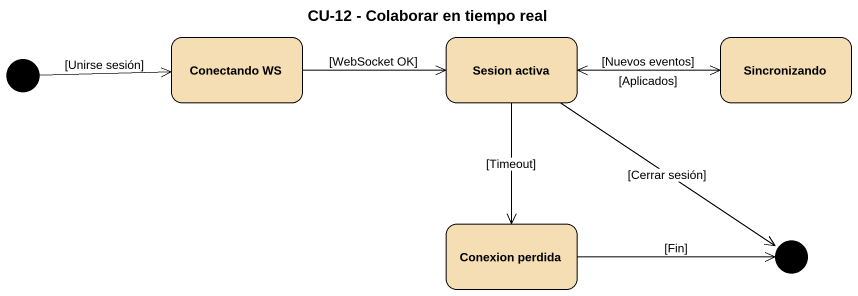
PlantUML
@startuml
title CU-12 - Colaborar en tiempo real
hide empty description
state junction1 <<choice>>
state "Conectando WS" as Conectando_WS #F5DEB3
state "Sesion activa" as Sesion_activa #F5DEB3
state Sincronizando #F5DEB3
state "Conexion perdida" as Conexion_perdida #F5DEB3
state junction2 <<choice>>
junction1 -right-> Conectando_WS : [Unirse sesión]
Conectando_WS -right-> Sesion_activa : [WebSocket OK]
Sesion_activa -right-> Sincronizando : [Nuevos eventos]
Sesion_activa --> Conexion_perdida : [Timeout]
Sesion_activa --> junction2 : [Cerrar sesión]
Sincronizando -left-> Sesion_activa : [Aplicados]
Conexion_perdida -right-> junction2 : [Fin]
@enduml
